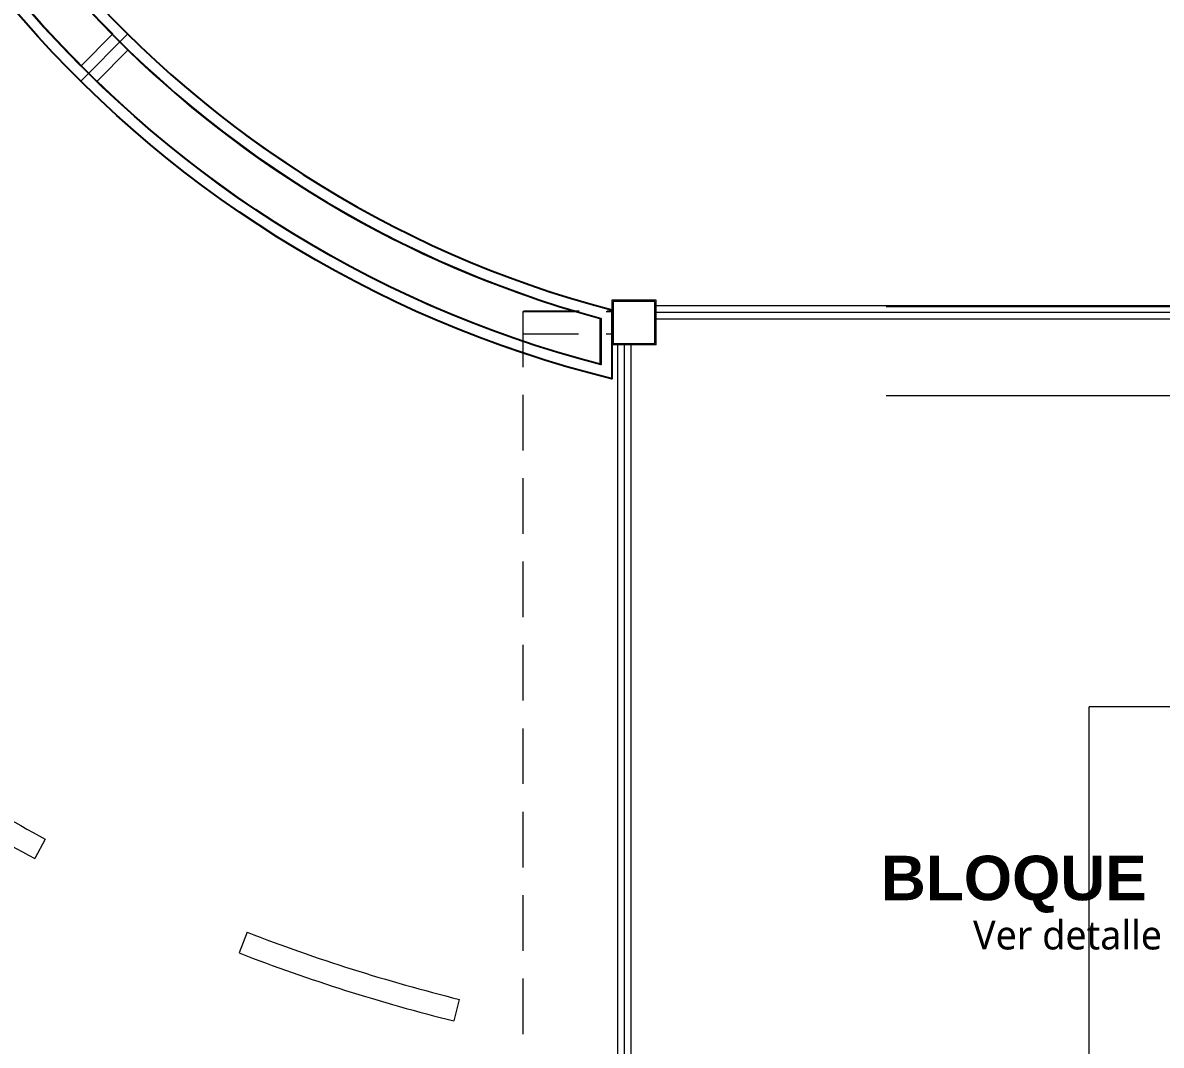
# Model space of a CAD drawing. Header units: millimetres. Extents: x 1 to 121, y 0 to 90.
# Drawn here: x 17.12 to 22.24, y 33.28 to 37.88 of the extents above; entities that cross this region are included whole.
import ezdxf
from ezdxf.enums import TextEntityAlignment as Align

# ---------------------------------------------------------------- set-up
doc = ezdxf.new("R2010")
doc.units = ezdxf.units.MM
doc.linetypes.add('DASHED2', pattern=[0.375, 0.25, -0.125])
doc.layers.add('Estructura - Carga', color=7, linetype='Continuous')
doc.layers.add('Estructura - Carga_Pen_No__167', color=7, linetype='Continuous', lineweight=13, true_color=0x6a6a6a)
for name, color, linetype, lineweight in [('GRAFO01', 7, 'Continuous', 0), ('letras sr', 7, 'Continuous', 5), ('MK-LINEAS GENERALES', 7, 'Continuous', 15), ('Proyeccciones', 1, 'DASHED2', 18), ('S-STRS', 31, 'Continuous', 9), ('Separador de bike pintado', 8, 'Continuous', 0)]:
    doc.layers.add(name, color=color, linetype=linetype, lineweight=lineweight)
doc.styles.add('Generales', font='trebuc.ttf', dxfattribs={"height": 0.1})
doc.styles.add('TURBO_BASS', font='swisseb.ttf')

# ---------------------------------------------------------------- blocks, each defined once
blk = doc.blocks.new('Slab_40', base_point=(2452.1789, 2240.4809))
at = {"layer": 'Estructura - Carga_Pen_No__167', "color": 251, "linetype": 'Continuous', "lineweight": 13, "true_color": 0x6a6a6a, "flags": 128}
for points in [[(2452.1789, 2240.4809), (2452.4682, 2240.5603, 0.131282), (2453.7366, 2238.3897), (2453.5258, 2238.1768, -0.13185)], [(2452.2379, 2240.4475, 0.127081), (2453.5256, 2238.2447), (2453.6691, 2238.3896, -0.126334), (2452.4349, 2240.5015)]]:
    blk.add_lwpolyline(points, format="xyb", close=True, dxfattribs=at)
blk = doc.blocks.new('Slab_41', base_point=(2452.2379, 2240.4475))
at = {"layer": 'Estructura - Carga_Pen_No__167', "color": 251, "linetype": 'Continuous', "lineweight": 13, "true_color": 0x6a6a6a, "flags": 128}
blk.add_lwpolyline([(2452.2379, 2240.4475), (2452.4349, 2240.5015, 0.126334), (2453.6691, 2238.3896), (2453.5256, 2238.2447, -0.127081)], format="xyb", close=True, dxfattribs=at)
blk = doc.blocks.new('Slab_42', base_point=(2453.7366, 2238.3897))
at = {"layer": 'Estructura - Carga_Pen_No__167', "color": 251, "linetype": 'Continuous', "lineweight": 13, "true_color": 0x6a6a6a, "flags": 128}
for points in [[(2453.7366, 2238.3897), (2453.5258, 2238.1768, 0.135308), (2455.9134, 2236.839), (2455.9134, 2237.1485, -0.132658)], [(2453.7371, 2238.3167), (2453.5991, 2238.1774, 0.129425), (2455.8616, 2236.9055), (2455.8616, 2237.1087, -0.127851)]]:
    blk.add_lwpolyline(points, format="xyb", close=True, dxfattribs=at)
blk = doc.blocks.new('Slab_43', base_point=(2453.7371, 2238.3167))
at = {"layer": 'Estructura - Carga_Pen_No__167', "color": 251, "linetype": 'Continuous', "lineweight": 13, "true_color": 0x6a6a6a, "flags": 128}
blk.add_lwpolyline([(2453.7371, 2238.3167), (2453.5991, 2238.1774, 0.129425), (2455.8616, 2236.9055), (2455.8616, 2237.1087, -0.127851)], format="xyb", close=True, dxfattribs=at)

msp = doc.modelspace()

# ---------------------------------------------------------------- linework, layer by layer
at = {"color": 251, "lineweight": 0, "true_color": 0x636466}
for p, q in [((21.0054, 36.6026), (25.4242, 36.6024)), ((21.0054, 36.2026), (25.1025, 36.2024))]:
    msp.add_line(p, q, dxfattribs=at)
at = {"color": 6}
for points in [[(16.8365, 53.0757), (16.7468, 50.3771), (16.6571, 47.6785), (16.6446, 47.2987), (16.4708, 44.9714), (16.2915, 42.5781), (16.1676, 40.9271, 0.320662), (19.7726, 36.5877), (19.7726, 36.2782, -0.326097), (15.8676, 40.9278), (16.3454, 47.3173), (16.3573, 47.6884), (16.447, 50.3871), (16.5367, 53.0856)], [(16.7865, 53.0773), (16.6968, 50.3788), (16.6071, 47.6801), (16.5947, 47.3014), (16.4209, 44.9751), (16.2417, 42.5819), (16.1174, 40.9272, 0.3187), (19.7226, 36.5493), (19.7226, 36.3424, -0.32244), (15.9178, 40.9276), (16.3954, 47.3146), (16.4073, 47.6868), (16.497, 50.3855), (16.5867, 53.0839)]]:
    msp.add_lwpolyline(points, format="xyb", dxfattribs=at)
at = {"color": 251, "true_color": 0x636466}
msp.add_arc((21.0054, 41.2026), 11.15, 193.09545, 260.59491, dxfattribs=at)
at = {"layer": 'GRAFO01', "color": 251, "linetype": 'DASHED2', "lineweight": 9, "ltscale": 0.4}
for radius, start in [(11, 181.515), (11.4, 191.52413)]:
    msp.add_arc((21.0054, 41.2026), radius, start, 270, dxfattribs=at)
at = {"layer": 'MK-LINEAS GENERALES', "color": 7, "linetype": 'Continuous'}
for p, q in [((19.9723, 36.631), (19.7723, 36.631)), ((19.7723, 36.631), (19.7723, 36.431)), ((19.9663, 36.625), (19.7783, 36.625)), ((19.7783, 36.625), (19.7783, 36.437)), ((19.9663, 36.437), (19.9663, 36.625)), ((19.9723, 36.431), (19.9723, 36.631)), ((22.5223, 36.606), (19.9723, 36.606)), ((22.5223, 36.576), (19.9723, 36.576)), ((22.5223, 36.546), (19.9723, 36.546)), ((19.9723, 36.431), (19.7723, 36.431)), ((19.7783, 36.437), (19.9663, 36.437)), ((19.7973, 36.431), (19.7973, 30.031)), ((19.8273, 36.431), (19.8273, 30.031)), ((19.8573, 36.431), (19.8573, 30.031))]:
    msp.add_line(p, q, dxfattribs=at)
at = {"layer": 'Proyeccciones'}
for p, q in [((19.3724, 36.581), (19.7723, 36.581)), ((19.3724, 36.581), (19.3724, 29.8776)), ((19.3758, 36.5844), (19.7723, 36.5844)), ((19.3724, 36.481), (19.7723, 36.481))]:
    msp.add_line(p, q, dxfattribs=at)
at = {"layer": 'S-STRS'}
for p in [(25.6876, 34.8027), (21.9189, 31.4487)]:
    msp.add_line(p, (21.9189, 34.8027), dxfattribs=at)
at = {"layer": 'Separador de bike pintado'}
for p, q in [((17.2253, 34.2084), (17.1777, 34.1203)), ((18.1332, 33.7892), (18.097, 33.6959)), ((18.1332, 33.7892), (18.097, 33.6959)), ((19.0865, 33.4873), (19.0624, 33.3903)), ((19.0865, 33.4873), (19.0624, 33.3903))]:
    msp.add_line(p, q, dxfattribs=at)
for radius, start, end in [(7.95, 234.40442, 241.61587), (8.05, 234.40331, 241.61587), (7.95, 248.82766, 256.04398), (7.95, 248.82766, 256.04398), (8.05, 248.82766, 256.03942), (8.05, 248.82766, 256.03942)]:
    msp.add_arc((21.0045, 41.2025), radius, start, end, dxfattribs=at)

# ---------------------------------------------------------------- block references
at = {"layer": 'Estructura - Carga', "color": 251, "linetype": 'Continuous', "lineweight": 13, "true_color": 0x6a6a6a}
for name, p in [('Slab_40', (16.0381, 39.9201)), ('Slab_41', (16.0972, 39.8867)), ('Slab_42', (17.5958, 37.8289)), ('Slab_43', (17.5963, 37.7559))]:
    msp.add_blockref(name, p, dxfattribs=at)

# ---------------------------------------------------------------- texts
at = {"layer": 'letras sr', "style": 'TURBO_BASS'}
msp.add_text('BLOQUE  ESCALERA 4', height=0.2, dxfattribs=at).set_placement((22.5424, 33.9332), align=Align.CENTER)
at = {"layer": 'letras sr', "insert": (21.3965, 34.0584), "char_height": 0.115, "attachment_point": 1, "style": 'Generales'}
msp.add_mtext('{\\H1.13043x; \\PVer detalle lamina DT-15}', dxfattribs=at)

doc.saveas('drawing.dxf')
